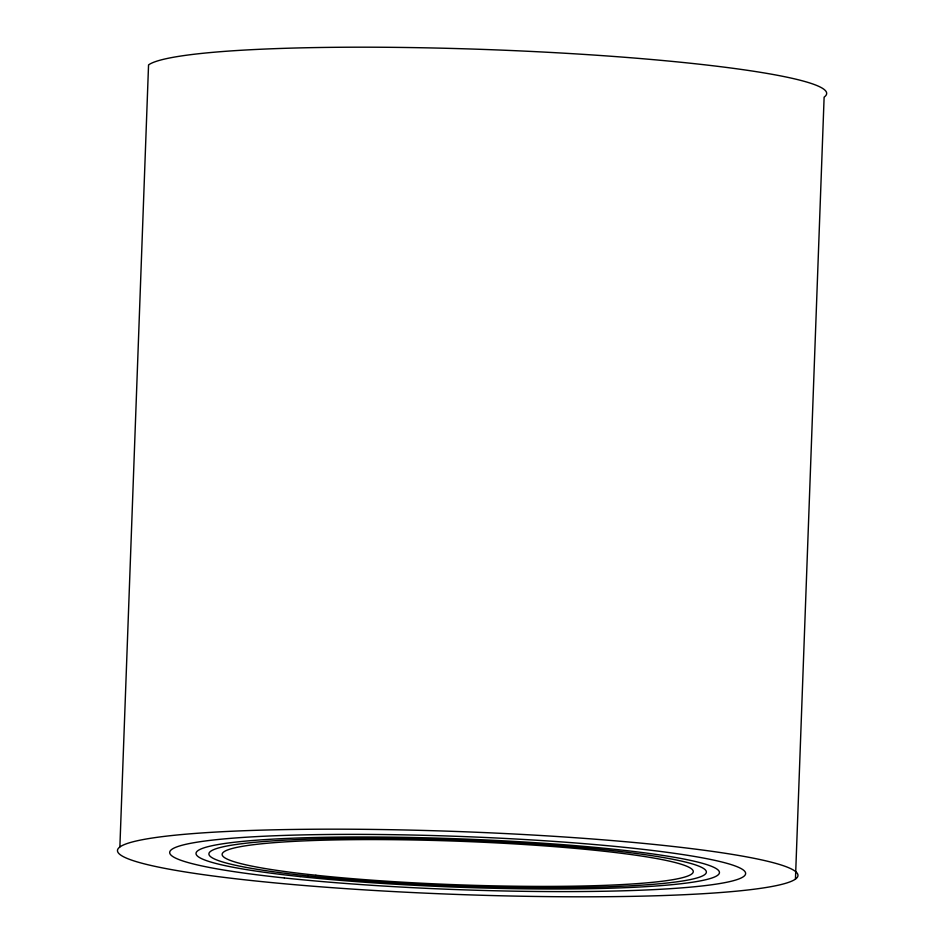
<?xml version="1.0" encoding="UTF-8"?>
<svg xmlns="http://www.w3.org/2000/svg" width="944" height="944" viewBox="0 0 944 944"><rect width="100%" height="100%" fill="white"/><g stroke="black" fill="none" stroke-linecap="round" stroke-linejoin="round"><path stroke-width="1.42" d="M119.876 846.874L148.55 64.9A340.548 31.459 2.1 0 1 527.779 51.271A340.548 31.459 2.1 0 1 824.124 97.126L795.45 879.1A340.548 31.459 2.1 0 1 252.886 880.681A340.548 31.459 2.1 0 1 324.653 829.186A340.548 31.459 2.1 0 1 795.45 879.1M308.015 875.926A248.862 22.986 2.1 0 0 704.507 874.769A248.862 22.986 2.1 0 0 360.466 838.284A248.862 22.986 2.1 0 0 308.015 875.926M300.145 876.598A261.96 24.202 2.1 0 0 717.499 875.383A261.96 24.202 2.1 0 0 355.357 836.986A261.96 24.202 2.1 0 0 300.145 876.598M315.898 875.241A235.764 21.783 2.1 0 0 691.515 874.144A235.764 21.783 2.1 0 0 365.588 839.582A235.764 21.783 2.1 0 0 315.898 875.241M284.392 877.967A288.156 26.621 2.1 0 0 743.483 876.622A288.156 26.621 2.1 0 0 345.126 834.378A288.156 26.621 2.1 0 0 284.392 877.967"/></g></svg>
